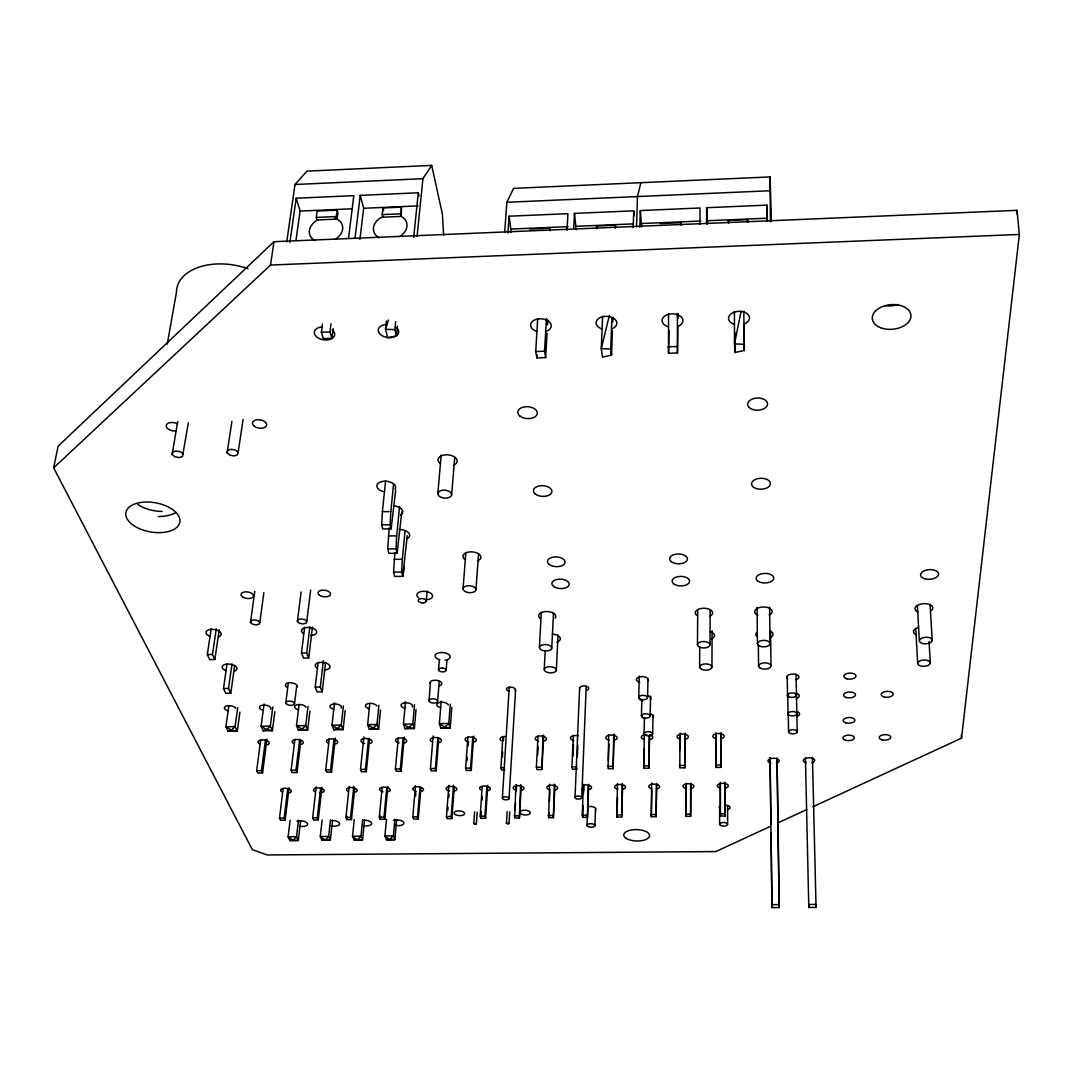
<?xml version="1.0" encoding="UTF-8"?>
<svg xmlns="http://www.w3.org/2000/svg" width="1073" height="1073" viewBox="0 0 1073 1073"><rect width="100%" height="100%" fill="white"/><g stroke="black" fill="none" stroke-linecap="round" stroke-linejoin="round"><path stroke-width="1.5" d="M715.825 733.583L715.946 767.423L721.016 767.356L721.069 732.618M720.211 782.23L720.359 816.07L725.227 816.016L725.04 782.177M725.227 816.016L725.227 782.74M715.946 767.423L716.04 732.685M719.607 824.359L719.634 806.239M720.359 816.07L720.412 784.457M721.016 767.356L720.855 733.516M710.018 644.632L710.165 609.826M711.949 666.937L712.096 630.844M706.557 223.908L706.664 207.706L766.793 205.117L767.249 221.454M707.523 224.096L706.664 207.706M699.596 667.151L699.744 647.207M699.878 224.19L700.012 207.988L640.326 210.563L639.857 227.315M697.45 644.873L697.732 610.403M507.167 811.577L506.456 823.367L507.583 823.93L509.058 823.501L509.755 811.845M690.932 783.129L690.61 816.352L685.768 816.392L685.835 784.283M685.768 816.392L686.13 783.183M690.61 816.352L690.636 784.229M770.387 221.883L770.079 176.924L513.565 188.365L506.872 202.274L504.686 232.237M509.058 823.501L506.456 823.219M685.271 733.127L684.869 767.799L679.826 767.866L679.947 734.08M680.054 749.705L680.269 733.194M684.869 767.799L684.95 734.012M668.533 313.853L668.546 353.285L677.465 352.977L677.385 313.531M677.465 352.977L677.868 326.635M677.988 318.399L678.069 313.464M651.619 783.008L651.298 816.727L656.113 816.674L656.368 784.618M656.113 816.674L656.756 783.518M668.546 353.285L668.962 330.243M652.652 733.664L653.041 715.248M651.298 816.727L651.834 790.197M649.621 735.273L648.91 768.241L643.88 768.295L644.256 734.589M643.88 768.295L644.337 748.525M647.569 697.41L647.971 679.236M648.91 768.241L649.205 736.172M650.144 715.812L650.573 696.162M641.439 716.053L641.842 699.529M644.068 733.892L644.444 717.529M638.73 697.678L639.267 675.99M641.6 226.872L640.326 210.563M636.557 226.685L637.442 196.56L640.916 182.678M617.458 783.397L616.908 817.049L621.71 817.009L622.233 783.344M621.71 817.009L622.622 785.557M633.204 227.597L633.727 210.844L574.471 213.393L573.72 228.428M616.908 817.049L617.511 797.199M608.364 760.516L608.901 744.072M608.699 735.085L608.096 768.737L613.099 768.67L613.676 735.018M613.099 768.67L614.199 734.133M612.428 330.511L611.53 355.136L602.449 357.121L601.269 348.645L602.637 316.267M612.723 322.302L612.898 317.38M594.925 825.674L594.831 825.204A3.97 1.77 2.3 0 0 588.527 824.01A3.97 1.77 2.3 0 0 589.157 826.988A3.97 1.77 2.3 0 0 594.925 825.674L595.515 809.297M610.993 351.877L611.53 355.136L610.725 349.007L611.865 317.756M615.272 227.932L615.365 225.223L596.588 226.014L596.481 228.723M588.755 784.283L587.481 817.331L582.706 817.371L582.237 815.212L583.417 785.449M582.706 817.371L583.162 805.81M583.685 792.598L584.007 784.336M587.481 817.331L588.178 785.396M586.998 825.298L587.307 817.036M581.754 797.521L586.207 686.291M573.009 756.036L573.505 744.541M575.021 797.588L579.608 688.061M577.354 756.894L577.824 745.386M577.435 769.113L572.446 769.167L571.936 766.819L573.29 735.582M549.631 784.175L548.625 817.706L553.386 817.653L554.379 784.122M553.386 817.653L554.956 784.671M407.244 535.695L402.764 576.402L394.636 576.429L393.563 572.124L394.851 552.675M389.204 527.822L387.742 548.88L388.855 553.333L397.104 553.292L396.017 548.826L396.661 535.856L399.532 506.724M404.239 567.228L402.764 576.402L401.704 572.097L402.321 559.288L405.044 530.987M576.161 229.622L574.471 213.393M548.625 817.706L548.866 812.757M549.43 801.209L549.913 791.324M556.324 670.504A6.116 3.098 2.9 0 0 548.088 666.816A6.116 3.098 2.9 0 0 546.452 672.06A6.116 3.098 2.9 0 0 556.324 670.504L558.054 634.975M385.609 480.637L382.39 511.673L381.706 524.818L382.739 528.909L391.135 528.855L390.129 524.764L390.8 511.62L393.603 483.829M551.71 648.468A6.21 3.206 3 0 0 543.327 644.672A6.21 3.206 3 0 0 541.691 650.09A6.21 3.206 3 0 0 551.71 648.468L553.48 613.407M543.676 735.126L541.905 769.542L536.929 769.609L536.366 767.262L538.016 736.078M537.707 754.856L538.15 746.66M567.04 230.387L567.912 213.675L509.098 216.209L507.905 232.868M544.252 669.096L545.205 650.842M541.905 769.542L542.951 736.011M539.437 647.032L541.302 612.616M537.694 318.735L535.722 351.515L536.876 357.913L545.661 357.604L544.548 351.206L546.425 318.413M515.912 784.564L514.664 818.028L519.426 817.975L520.633 784.511M545.661 357.604L547.056 333.046M547.525 324.864L547.807 319.955M519.426 817.975L521.21 786.697M536.876 357.913L537.063 354.64M515.147 809.793L515.536 803.208M516.207 791.686L516.596 785.114M509.045 798.688A3.367 1.529 3.4 0 0 504.444 796.85A3.367 1.529 3.4 0 0 503.653 799.439A3.367 1.529 3.4 0 0 509.045 798.688L515.617 689.55M504.86 769.998L501.56 770.038L500.917 767.691L502.875 736.574M502.379 756.948L502.687 752.039M503.411 740.598L503.613 737.325M502.379 797.963L509.246 687.149M482.206 786.589L480.194 816.191L480.852 818.35L485.586 818.297L487.759 785.436M480.852 818.35L481.294 811.778M482.072 800.27L482.3 796.984M485.586 818.297L484.942 816.151L486.914 786.536M477.177 812.167L476.385 823.796L474.923 824.225L473.783 823.675L474.601 811.899M467.882 737.071L465.615 768.134L466.326 770.468L471.262 770.414L470.551 768.067L472.777 737.003M471.262 770.414L473.703 736.105M511.191 232.358L509.098 216.209M467.037 760.677L467.278 757.404M468.11 745.976L468.338 742.704M475.916 590.002A6.478 3.474 4.4 0 0 466.97 585.871A6.478 3.474 4.4 0 0 465.588 591.786A6.478 3.474 4.4 0 0 475.916 590.002L478.571 553.923M448.849 785.315L446.435 816.526L447.159 818.672L451.867 818.619L451.156 816.473L453.53 785.275M451.867 818.619L454.228 787.448M451.827 707.255L450.204 728.071L440.829 728.205L439.38 723.591L441.204 701.125M463.067 588.46L465.856 552.474M447.79 810.464L448.031 807.191M448.796 797.346L449.051 794.074M450.298 704.183L448.782 723.457L450.204 728.071L444.651 727.025L439.38 723.591L448.782 723.457L444.651 727.025L440.829 728.205M433.157 735.93L430.461 768.563L431.225 770.897L436.148 770.83L435.37 768.509L437.891 737.486M436.148 770.83L438.79 738.224M446.14 670.209L446.918 660.606M451.612 495.002A6.948 3.984 5.1 0 0 441.969 490.307A6.948 3.984 5.1 0 0 440.601 497.094A6.948 3.984 5.1 0 0 451.612 495.002L454.644 458.412M438.508 669.726L439.313 660.136M437.636 701.138L439.259 681.328M415.506 785.704L412.81 816.848L413.588 818.994L418.282 818.94L420.924 787.823M428.878 700.723A4.386 2.146 4.6 0 1 434.981 699.046A4.386 2.146 4.6 0 1 436.161 702.708A4.386 2.146 4.6 0 1 429.052 701.286L430.394 682.736M415.559 796.072L415.841 792.799M418.282 818.94L417.518 816.808L420.026 787.287M416.042 709.414L414.352 728.594L405.017 728.728L403.448 724.127L405.487 701.702M426.276 600.987L427.148 591.035M437.838 493.298L441.191 454.992M414.513 704.76L412.81 723.98L414.352 728.594L408.746 727.548L403.448 724.127L412.81 723.98L408.746 727.548L405.017 728.728M394.904 819.222L393.389 835.867L394.851 839.663L386.414 839.73L384.912 835.947L386.481 819.303M398.298 738.05L395.427 768.992L396.272 771.326L401.168 771.259L400.336 768.939L403.153 737.983M396.661 819.718L394.851 839.663L386.414 839.73M401.168 771.259L404.266 737.084M382.122 787.716L379.306 817.17L380.137 819.303L384.818 819.262L383.986 817.13L386.776 787.662M384.818 819.262L387.903 786.563M380.137 819.303L380.459 816.043M380.539 709.964L378.648 729.117L369.367 729.251L367.65 724.651L369.756 703.875M401.798 511.794L397.104 553.292M364.538 820.027L362.553 839.931L354.144 839.998L352.534 836.229L354.238 819.598M378.876 705.323L376.972 724.516L378.648 729.117L372.988 728.071L367.65 724.651L376.972 724.516L372.988 728.071L369.367 729.251M417.062 236.395L422.923 178.695L431.695 165.39L306.891 171.143L295.021 184.502L286.746 241.894M363.868 736.91L360.541 769.421L361.453 771.742L366.322 771.688L365.424 769.368L368.535 738.465M366.322 771.688L369.595 739.203M362.647 819.517L360.971 836.149L362.553 839.931L354.144 839.998M395.669 490.267L391.135 528.855M349.181 786.455L345.922 817.492L346.82 819.624L351.488 819.584L354.694 788.575M413.695 237.321L418.269 192.778L360.246 195.366L355.029 238.152M386.428 321.042L385.489 329.304L387.782 337.807L396.46 335.809L397.479 326.112M346.82 819.624L347.169 816.365M351.488 819.584L350.589 817.452L353.808 786.402M396.46 335.809L394.824 329.652L395.682 321.551M345.171 710.514L343.092 729.627L333.837 729.761L332 725.187L334.494 702.842M399.545 236.664A17.02 12.527 -13.5 0 0 401.262 216.384L401.356 207.143L382.967 207.947L382.216 214.613L382.86 217.189L401.262 216.384L401.356 207.143M330.497 819.826L328.687 836.43L330.363 840.199L321.98 840.266L320.277 836.497L322.128 819.906M343.373 705.886L341.281 725.053L343.092 729.627L337.378 728.594L332 725.187L341.281 725.053L337.378 728.594L333.837 729.761M332.523 820.335L330.363 840.199L321.98 840.266M329.196 739.015L325.749 769.851L326.715 772.171L331.57 772.117L330.605 769.797L334.025 738.948M331.57 772.117L335.326 738.063M1016.654 213.675L1017.016 210.335L273.977 241.693L58.116 446.153L53.65 467.855L252.329 849.642L267.298 854.966L715.812 851.573L770.414 826.358M316.2 786.831L312.672 817.814L313.624 819.933L318.279 819.893L317.326 817.774L320.639 788.414M318.279 819.893L321.94 787.314M382.86 217.189L380.915 217.537A17.02 12.527 -13.5 0 0 379.064 237.804M812.891 806.762L961.529 738.144L1019.35 234.451L1017.016 210.335M318.118 662.484L315.221 687.109L317.165 691.911L322.222 691.817L320.304 687.015L323.349 660.794M322.222 691.817L325.615 662.39M309.936 711.064L307.683 730.15L298.455 730.284L296.483 725.71L299.005 705.001M298.468 820.134L296.51 836.699L298.294 840.467L289.951 840.535L288.127 836.779L290.126 820.215M300.628 820.63L298.294 840.467L289.951 840.535M294.874 739.498L291.132 770.28L292.178 772.587L297.006 772.533L295.974 770.226L299.675 739.431M359.911 239.453L363.667 208.283L360.246 195.366M297.006 772.533L300.883 740.169M308.018 706.45L305.738 725.576L307.683 730.15L301.902 729.117L296.483 725.71L305.738 725.576L301.902 729.117L298.455 730.284M283.111 788.829L279.49 818.136L280.522 820.255L285.15 820.215L284.13 818.082L287.712 788.776M285.15 820.215L289.106 787.689M304.652 627.276L301.486 653.028L303.525 658.098L308.716 658.004L306.69 652.934L309.869 626.833M308.716 658.004L312.444 627.075M294.538 703.673L296.725 685.808M301.097 591.907L297.382 621.522L299.474 623.279L303.082 623.95L306.127 623.145L306.798 621.321L310.634 590.043M348.51 238.434L353.822 195.648L296.215 198.223L289.871 242.538M322.41 324.153L321.363 332.228L323.349 338.639L331.959 338.317L330.001 331.906L331.021 323.831M285.82 702.802L288.288 683.139M331.959 338.317L333.167 328.646M337.083 219.093L337.901 212.736L337.19 210.174L317.152 211.046L316.294 217.403L317.045 219.952L337.083 219.093L336.372 216.531L337.19 210.174M274.849 711.614L272.408 730.659L263.22 730.793L261.128 726.233L264.052 703.982M260.685 739.981L256.648 770.709L257.761 773.016L262.577 772.949L261.477 770.655L265.46 739.914M262.577 772.949L266.962 739.029M272.797 707.013L270.342 726.099L272.408 730.659L266.573 729.627L261.128 726.233L270.342 726.099L266.573 729.627L263.22 730.793M254.784 591.303L250.465 622.488L252.598 624.245L256.219 624.915L259.21 624.11L259.827 622.3L263.851 592.739M239.896 712.164L237.267 731.169L228.12 731.303L225.893 726.756L228.817 706.128M237.723 707.576L235.081 726.622L237.267 731.169L231.379 730.15L225.893 726.756L235.081 726.622L231.379 730.15L228.12 731.303M227.007 664.08L223.492 688.544L225.773 693.306L230.775 693.225L234.705 665.501M295.933 240.526L300.091 211.073L296.215 198.223M230.775 693.225L228.522 688.45L232.009 663.932M211.193 628.577L207.304 654.557L209.704 659.587L214.841 659.493L212.454 654.463L216.263 628.818M53.65 467.855L270.503 265.058L273.977 241.693M214.841 659.493L219.241 629.65M231.916 421.367L227.114 452.766L229.676 455.086L233.954 455.958L237.468 454.858L238.152 452.43L243.102 419.355M177.742 421.461L172.136 454.442L174.765 456.749L179.057 457.608L182.504 456.521L188.325 422.762M167.254 344.111L176.441 292.352A53.771 33.826 11.1 0 1 247.997 268.719M741.108 311.09L734.495 343.923L734.965 352.481L744.327 350.482L744.179 325.709M172.136 454.442L172.713 452.015L176.16 450.915L180.479 451.787L183.094 454.107M609.33 315.556L601.269 348.645L610.725 349.007M227.114 452.766L227.784 450.338L231.299 449.238L235.591 450.097L238.152 452.43M388.413 319.995L385.489 329.304L394.824 329.652M250.465 622.488L251.055 620.677L254.06 619.872L257.694 620.543L259.827 622.3M297.382 621.522L298.053 619.698L301.097 618.88L304.719 619.564L306.798 621.321M473.783 823.514L476.385 823.796M317.823 219.925L316.857 220.394A16.98 12.433 -14.9 0 0 314.858 240.593M778.005 822.857L806.816 809.552M295.021 184.502L422.923 178.695M300.091 211.073L352.387 208.779M363.667 208.283L417.974 205.909M506.872 202.274L769.931 190.753M316.294 217.403L336.372 216.531M382.216 214.613L400.645 213.822M511.432 229.045L568.14 226.644M576.322 226.296L633.499 223.881M641.694 223.533L700.937 221.025M707.536 220.743L767.208 218.208M728.446 223.157L728.446 220.434L747.492 219.63L747.613 222.232L747.492 219.63M529.405 229.086L549.872 228.214L550.275 230.775M660.284 223.546L681.047 222.674L681.261 225.25M270.503 265.058L1019.35 234.451M321.363 332.228L330.001 331.906M535.722 351.515L544.548 351.206M667.929 346.834L676.875 346.512M207.304 654.557L212.454 654.463M301.486 653.028L306.69 652.934M223.492 688.544L228.522 688.45M315.221 687.109L320.304 687.015M256.648 770.709L261.477 770.655M291.132 770.28L295.974 770.226M325.749 769.851L330.605 769.797M360.541 769.421L365.424 769.368M395.427 768.992L400.336 768.939M430.461 768.563L435.37 768.509M465.615 768.134L470.551 768.067M500.917 767.691L504.23 767.651M536.366 767.262L541.342 767.195M571.936 766.819L576.939 766.752M607.667 766.377L612.683 766.323M643.532 765.934L648.561 765.881M679.531 765.492L684.587 765.425M715.731 765.049L720.815 764.982M279.49 818.136L284.13 818.082M312.672 817.814L317.326 817.774M345.922 817.492L350.589 817.452M379.306 817.17L383.986 817.13M412.81 816.848L417.518 816.808M446.435 816.526L451.156 816.473M480.194 816.191L484.942 816.151M514.088 815.869L518.836 815.829M548.102 815.547L552.877 815.493M582.237 815.212L587.038 815.172M616.519 814.89L621.321 814.836M650.962 814.555L655.791 814.501M685.499 814.219L690.355 814.166M720.171 813.884L725.04 813.83M382.39 511.673L390.8 511.62M381.706 524.818L390.129 524.764M388.386 535.91L396.661 535.856M387.742 548.88L396.017 548.826M394.193 559.328L402.321 559.288M771.836 904.633L779.092 904.593L779.226 907.584L771.983 907.61L770.025 757.779M808.787 907.45L816.057 907.409L816.03 904.432L808.747 904.459L808.787 907.45L805.447 757.793M393.563 572.124L401.704 572.097M744.327 350.482L744.018 344.272L734.495 343.923L734.428 311.344M382.967 207.947L383.624 210.509M418.269 192.778L419.02 196.024M431.695 165.39L442.371 214.01L443.659 235.215M596.588 226.014L596.923 228.576M615.365 225.223L615.674 227.798M633.727 210.844L634.25 215.713M961.301 734.831L961.529 738.144M930.063 604.394L932.222 640.42A6.451 3.286 -3.1 0 1 922.324 643.438A6.451 3.286 -3.1 0 1 922.807 637.738A6.451 3.286 -3.1 0 1 932.222 640.42M929.057 641.506L930.318 663.06A6.331 3.179 -2.9 0 1 920.607 665.971A6.331 3.179 -2.9 0 1 921.063 660.458A6.331 3.179 -2.9 0 1 930.318 663.06M917.388 605.829L919.346 640.661M915.765 628.818L917.67 663.288M728.446 220.434L728.58 223.036M787.528 694.928L787.542 695.519A4.507 2.226 -0.8 0 0 794.489 696.967A4.507 2.226 -0.8 0 0 794.355 693.225A4.507 2.226 -0.8 0 0 787.528 694.928L787.206 676.62M788.051 713.505L788.065 714.068A4.44 2.159 -0.7 0 0 794.905 715.49A4.44 2.159 -0.7 0 0 794.771 711.842A4.44 2.159 -0.7 0 0 788.051 713.505L787.73 695.371M788.561 731.531L788.575 732.081A4.372 2.092 -0.6 0 0 795.308 733.463A4.372 2.092 -0.6 0 0 795.187 729.935A4.372 2.092 -0.6 0 0 788.561 731.531L788.239 713.558M770.079 176.924L771.393 221.078M812.449 757.243L816.057 907.409M796.045 674.179L797.239 731.947M777.067 758.155L779.226 907.584M777 758.209L779.092 904.593M766.793 205.117L767.007 221.36M770.535 630.803L770.991 665.89M769.609 607.224L770.079 643.492M770.119 757.712L770.95 824.332M771.058 832.661L771.983 907.61M758.356 644.806L758.557 666.105M757.095 607.305L757.431 643.733M743.83 311.197L744.018 344.272M734.871 332.67L734.965 352.481M727.601 805.89L727.615 824.198M175.798 512.653A32.807 17.919 10.3 0 1 158.281 516.542M334.749 218.06A16.98 12.433 -14.9 0 1 335.219 239.306M327.895 743.026A5.633 2.642 5.9 0 1 328.405 739.324A5.633 2.642 5.9 0 1 336.318 740.209A5.633 2.642 5.9 0 1 335.795 743.897M364.686 743.509A5.633 2.656 5.4 0 1 361.668 739.471A5.633 2.656 5.4 0 1 370.131 739.351A5.633 2.656 5.4 0 1 370.185 743.428M720.251 788.051A5.513 2.535 0.5 0 1 718.454 784.242A5.513 2.535 0.5 0 1 726.89 784.148A5.513 2.535 0.5 0 1 725.75 787.984M259.505 743.978A5.62 2.602 6.8 0 1 259.8 740.29A5.62 2.602 6.8 0 1 267.714 741.161A5.62 2.602 6.8 0 1 267.405 744.85M293.64 743.509A5.62 2.629 6.3 0 1 294.042 739.807A5.62 2.629 6.3 0 1 301.942 740.692A5.62 2.629 6.3 0 1 301.526 744.38M393.55 505.812A9.268 5.217 6 0 1 401.919 509.447A9.268 5.217 6 0 1 400.564 514.946M399.062 529.526A9.12 5.057 5.8 0 1 408.853 533.093A9.12 5.057 5.8 0 1 406.372 538.941M383.034 491.528A9.429 5.392 6.3 0 1 377.414 484.151A9.429 5.392 6.3 0 1 389.472 481.804A9.429 5.392 6.3 0 1 395.052 489.181M226.309 670.799A7.498 3.675 7.7 0 1 223.358 665.166A7.498 3.675 7.7 0 1 234.357 665.461A7.498 3.675 7.7 0 1 234.719 671.014M396.366 327.48A10.287 6.518 7.2 0 1 393.59 337.137A10.287 6.518 7.2 0 1 378.863 332.576A10.287 6.518 7.2 0 1 386.723 324.489M418.591 597.809A7.913 4.212 5.1 0 1 420.844 591.599A7.913 4.212 5.1 0 1 432.164 594.63A7.913 4.212 5.1 0 1 425.941 599.78M282.011 791.995A5.392 2.401 6.2 0 1 282.36 788.601A5.392 2.401 6.2 0 1 289.951 789.433A5.392 2.401 6.2 0 1 289.589 792.813M787.649 678.713A6.062 3.045 -0.9 0 1 789.755 674.515A6.062 3.045 -0.9 0 1 798.071 675.48A6.062 3.045 -0.9 0 1 795.938 679.678M897.98 304.477A19.247 12.42 -5.4 0 1 884.93 305.711M685.969 788.427A5.486 2.522 1 0 1 684.064 784.631A5.486 2.522 1 0 1 692.461 784.537A5.486 2.522 1 0 1 691.441 788.373M399.183 743.026A5.633 2.669 4.9 0 1 396.286 738.975A5.633 2.669 4.9 0 1 404.776 738.868A5.633 2.669 4.9 0 1 404.722 742.959M431.48 741.591A5.647 2.683 4.5 0 1 432.325 737.875A5.647 2.683 4.5 0 1 440.238 738.747A5.647 2.683 4.5 0 1 439.38 742.476M468.606 742.073A5.647 2.683 4 0 1 465.923 738.009A5.647 2.683 4 0 1 474.481 737.889A5.647 2.683 4 0 1 474.172 741.993M501.212 740.625A5.66 2.696 3.5 0 1 500.487 737.916A5.66 2.696 3.5 0 1 504.981 736.48M538.566 741.108A5.673 2.709 3 0 1 536.098 737.017A5.673 2.709 3 0 1 544.722 736.896A5.673 2.709 3 0 1 544.185 741.027M573.747 740.625A5.673 2.723 2.5 0 1 570.916 736.923A5.673 2.723 2.5 0 1 578.427 735.823M609.075 740.142A5.687 2.736 2 0 1 606.835 736.024A5.687 2.736 2 0 1 615.526 735.904A5.687 2.736 2 0 1 614.735 740.062M649.541 734.817A5.714 2.736 1.5 0 1 652.719 737.151A5.714 2.736 1.5 0 1 650.211 739.565M644.538 739.646A5.714 2.736 1.5 0 1 641.426 736.601A5.714 2.736 1.5 0 1 646.63 734.495M680.134 739.149A5.727 2.75 1 0 1 678.136 735.032A5.727 2.75 1 0 1 686.894 734.911A5.727 2.75 1 0 1 685.835 739.082M715.879 738.667A5.741 2.75 0.4 0 1 713.988 734.522A5.741 2.75 0.4 0 1 722.786 734.401A5.741 2.75 0.4 0 1 721.606 738.586M651.807 788.803A5.472 2.522 1.4 0 1 649.795 785.02A5.472 2.522 1.4 0 1 658.165 784.926A5.472 2.522 1.4 0 1 657.253 788.749M617.766 789.178A5.459 2.508 1.9 0 1 615.647 785.396A5.459 2.508 1.9 0 1 623.99 785.302A5.459 2.508 1.9 0 1 623.198 789.124M582.961 785.208A5.445 2.508 2.4 0 1 590.566 786.04A5.445 2.508 2.4 0 1 589.278 789.5M583.86 789.554A5.445 2.508 2.4 0 1 581.687 788.668M550.087 789.929A5.432 2.495 2.8 0 1 547.766 786.16A5.432 2.495 2.8 0 1 556.042 786.08A5.432 2.495 2.8 0 1 555.479 789.876M516.435 790.305A5.432 2.481 3.3 0 1 514.007 786.549A5.432 2.481 3.3 0 1 522.256 786.455A5.432 2.481 3.3 0 1 521.8 790.238M480.677 789.782A5.419 2.481 3.7 0 1 481.643 786.348A5.419 2.481 3.7 0 1 489.234 787.18A5.419 2.481 3.7 0 1 488.255 790.613M449.507 791.042A5.405 2.468 4.1 0 1 446.878 787.3A5.405 2.468 4.1 0 1 455.059 787.206A5.405 2.468 4.1 0 1 454.831 790.989M416.23 791.418A5.405 2.454 4.6 0 1 413.494 787.676A5.405 2.454 4.6 0 1 421.649 787.595A5.405 2.454 4.6 0 1 421.541 791.351M383.074 791.78A5.405 2.441 5 0 1 380.244 788.051A5.405 2.441 5 0 1 388.372 787.971A5.405 2.441 5 0 1 388.372 791.726M347.746 791.257A5.392 2.428 5.4 0 1 348.296 787.864A5.392 2.428 5.4 0 1 355.887 788.682A5.392 2.428 5.4 0 1 355.324 792.089M314.818 791.633A5.392 2.414 5.8 0 1 316.012 788.038A5.392 2.414 5.8 0 1 323.831 789.849A5.392 2.414 5.8 0 1 319.915 792.813M439.917 659.815A7.565 3.836 4.6 0 1 436.698 653.658A7.565 3.836 4.6 0 1 448.796 654.53A7.565 3.836 4.6 0 1 445.04 660.177M175.114 430.997A7.189 4.131 10.7 0 1 166.302 425.123A7.189 4.131 10.7 0 1 177.394 423.835M769.797 630.803A8.611 4.466 -0.6 0 1 770.079 637.67M757.082 636.732A8.611 4.466 -0.6 0 1 756.854 632.265M916.315 634.84A8.772 4.507 -3.1 0 1 918.086 627.45M540.323 618.544A8.611 4.547 3 0 1 541.007 612.723A8.611 4.547 3 0 1 552.018 612.495A8.611 4.547 3 0 1 555.09 618.236M696.618 615.325A8.705 4.614 0.3 0 1 698.805 609.102A8.705 4.614 0.3 0 1 710.675 609.96A8.705 4.614 0.3 0 1 709.816 616.278M757.967 615.285A8.758 4.627 -0.7 0 1 756.894 608.579A8.758 4.627 -0.7 0 1 769.636 608.311A8.758 4.627 -0.7 0 1 769.167 615.057M917.938 611.999A8.933 4.654 -3.3 0 1 916.972 605.655A8.933 4.654 -3.3 0 1 929.111 604.287A8.933 4.654 -3.3 0 1 931.444 610.483M552.421 634.116A8.463 4.386 2.9 0 1 559.985 637.55A8.463 4.386 2.9 0 1 556.847 642.217M709.897 631.541A8.557 4.453 0.4 0 1 711.721 638.797M440.131 463.523A9.603 5.633 5.2 0 1 441.607 455.676A9.603 5.633 5.2 0 1 455.086 457.366A9.603 5.633 5.2 0 1 453.557 465.213M464.904 559.476A8.973 4.922 4.4 0 1 466.42 552.622A8.973 4.922 4.4 0 1 479.001 554.137A8.973 4.922 4.4 0 1 477.445 560.991M440.493 707.617A5.808 2.843 4.5 0 1 436.899 704.196A5.808 2.843 4.5 0 1 442.72 702.252A5.808 2.843 4.5 0 1 448.313 705.001M404.803 708.18A5.808 2.83 5 0 1 401.396 704.304A5.808 2.83 5 0 1 408.853 703.137A5.808 2.83 5 0 1 412.233 707.013M369.26 708.73A5.794 2.817 5.5 0 1 365.504 705.337A5.794 2.817 5.5 0 1 371.164 703.405A5.794 2.817 5.5 0 1 376.878 706.141M333.851 709.293A5.794 2.79 6 0 1 330.256 705.444A5.794 2.79 6 0 1 337.579 704.277A5.794 2.79 6 0 1 341.174 708.14M298.589 709.843A5.794 2.776 6.5 0 1 294.673 706.463A5.794 2.776 6.5 0 1 300.185 704.532A5.794 2.776 6.5 0 1 306.02 707.268M263.475 710.406A5.794 2.763 6.9 0 1 259.666 706.57A5.794 2.763 6.9 0 1 266.882 705.417A5.794 2.763 6.9 0 1 270.664 709.253M228.495 710.956A5.794 2.75 7.4 0 1 224.391 707.576A5.794 2.75 7.4 0 1 229.756 705.672A5.794 2.75 7.4 0 1 235.711 708.381M296.98 821.18A6.438 2.803 5.9 0 1 305.228 821.744A6.438 2.803 5.9 0 1 306.945 825.419A6.438 2.803 5.9 0 1 299.3 826.143M331.973 820.469A6.451 2.817 5.5 0 1 339.631 824.01A6.451 2.817 5.5 0 1 331.168 825.848M364.109 820.161A6.451 2.83 5.1 0 1 371.701 823.715A6.451 2.83 5.1 0 1 363.143 825.553M393.335 820.268A6.451 2.843 4.7 0 1 401.61 820.832A6.451 2.843 4.7 0 1 403.032 824.533A6.451 2.843 4.7 0 1 395.24 825.258M770.87 763.211A5.647 2.656 -0.2 0 1 769.193 759.241A5.647 2.656 -0.2 0 1 777.858 759.134A5.647 2.656 -0.2 0 1 776.503 763.144M806.212 762.782A5.673 2.656 -0.7 0 1 804.643 758.785A5.673 2.656 -0.7 0 1 813.347 758.678A5.673 2.656 -0.7 0 1 811.872 762.715M579.889 688.222A4.453 2.226 2.4 0 1 583.135 685.969A4.453 2.226 2.4 0 1 588.326 687.31A4.453 2.226 2.4 0 1 586.891 690.033M509.219 691.32A4.426 2.2 3.5 0 1 506.858 688.33A4.426 2.2 3.5 0 1 512.653 687.417A4.426 2.2 3.5 0 1 515 690.422M724.476 805.112A5.405 2.441 0.5 0 1 729.855 806.869A5.405 2.441 0.5 0 1 727.561 809.632M720.117 808.814A5.405 2.441 0.5 0 1 719.903 806.386M587.427 806.829A5.352 2.414 2.3 0 1 593.946 807.137A5.352 2.414 2.3 0 1 595.381 810.061M286.893 687.23A5.902 2.87 6.7 0 1 286.598 683.488A5.902 2.87 6.7 0 1 293.975 683.367A5.902 2.87 6.7 0 1 296.819 687.069M430.058 683.313A5.915 2.937 4.6 0 1 433.961 680.295A5.915 2.937 4.6 0 1 441.043 682.093A5.915 2.937 4.6 0 1 439.568 685.727M645.061 718.736A5.808 2.843 1.4 0 1 642.378 714.9M650.158 713.733A5.808 2.843 1.4 0 1 652.813 717.582M796.622 711.506A5.888 2.87 -0.7 0 1 799.613 713.947A5.888 2.87 -0.7 0 1 796.716 716.469M788.668 715.543A5.888 2.87 -0.7 0 1 787.837 714.135M642.472 700.803A5.888 2.924 1.4 0 1 639.159 698.322M647.623 695.639A5.888 2.924 1.4 0 1 650.332 699.609M796.233 693.238A5.969 2.951 -0.8 0 1 799.264 695.747A5.969 2.951 -0.8 0 1 796.34 698.349M788.159 697.396A5.969 2.951 -0.8 0 1 788.078 694.446M639.79 682.321A5.982 3.004 1.5 0 1 637.013 678.257A5.982 3.004 1.5 0 1 645.007 677.009A5.982 3.004 1.5 0 1 647.77 681.087M317.098 668.144A7.498 3.729 6.4 0 1 318.761 662.604A7.498 3.729 6.4 0 1 329.612 665.327A7.498 3.729 6.4 0 1 324.153 669.914M210.254 636.49A7.712 3.863 8.1 0 1 207.156 630.548A7.712 3.863 8.1 0 1 218.449 630.844A7.712 3.863 8.1 0 1 218.892 636.705M303.404 633.553A7.699 3.93 6.8 0 1 305.054 627.705A7.699 3.93 6.8 0 1 316.213 630.562A7.699 3.93 6.8 0 1 310.66 635.417M332.214 329.854A10.287 6.451 8.7 0 1 329.84 339.47A10.287 6.451 8.7 0 1 315.006 334.937A10.287 6.451 8.7 0 1 322.49 326.889M734.08 324.207A10.502 6.773 -1.5 0 1 730.753 314.081A10.502 6.773 -1.5 0 1 746.835 313.504A10.502 6.773 -1.5 0 1 744.528 323.818M667.849 326.621A10.435 6.746 0.2 0 1 664.12 316.562A10.435 6.746 0.2 0 1 680.081 315.972A10.435 6.746 0.2 0 1 678.23 326.246M602.101 329.035A10.381 6.706 1.9 0 1 597.983 319.016A10.381 6.706 1.9 0 1 613.836 318.44A10.381 6.706 1.9 0 1 612.401 328.646M536.822 331.423A10.341 6.653 3.5 0 1 532.329 321.457A10.341 6.653 3.5 0 1 548.062 320.881A10.341 6.653 3.5 0 1 547.056 331.047M162.144 511.445A27.241 14.915 10.2 0 1 137.746 504.444M296.51 836.699L293.036 840.374L288.127 836.779L296.51 836.699M328.687 836.43L325.159 840.092L320.277 836.497L328.687 836.43M360.971 836.149L357.389 839.824L352.534 836.229L360.971 836.149M393.389 835.867L389.74 839.555L384.912 835.947L393.389 835.867M423.299 602.865L421.22 602.731A4.024 2.133 5.1 0 1 418.953 599.297A4.024 2.133 5.1 0 1 425.538 599.713A4.024 2.133 5.1 0 1 423.299 602.865M442.358 668.036L441.365 668.05A3.823 1.918 4.6 0 0 439.394 671.027A3.823 1.918 4.6 0 0 445.778 671.001A3.823 1.918 4.6 0 0 442.358 668.036M673.522 583.685A8.758 4.748 0.7 0 0 688.665 583.377A8.758 4.748 0.7 0 0 680.389 576.416A8.758 4.748 0.7 0 0 673.522 583.685M881.362 328.003A19.394 12.326 -5.2 0 0 910.95 316.347A19.394 12.326 -5.2 0 0 882.529 306.543A19.394 12.326 -5.2 0 0 881.362 328.003M625.975 838.214A12.903 5.687 1.7 0 0 648.266 838.067A12.903 5.687 1.7 0 0 635.779 829.59A12.903 5.687 1.7 0 0 625.975 838.214M133.602 525.475A27.415 14.781 10 0 0 179.03 524.536A27.415 14.781 10 0 0 145.941 502.043A27.415 14.781 10 0 0 133.602 525.475M520.74 813.844A5.311 2.387 3.1 0 0 529.861 813.763A5.311 2.387 3.1 0 0 524.375 810.209A5.311 2.387 3.1 0 0 520.74 813.844M455.153 814.487A5.298 2.361 4 0 0 464.22 814.407A5.298 2.361 4 0 0 458.56 810.866A5.298 2.361 4 0 0 455.153 814.487M319.539 595.287A6.344 3.34 6.7 0 0 330.243 595.072A6.344 3.34 6.7 0 0 323.04 590.096A6.344 3.34 6.7 0 0 319.539 595.287M242.659 596.99A6.344 3.286 7.9 0 0 253.282 596.776A6.344 3.286 7.9 0 0 245.838 591.827A6.344 3.286 7.9 0 0 242.659 596.99M254.368 426.316A7.176 4.198 9.1 0 0 266.386 425.954A7.176 4.198 9.1 0 0 258.016 419.691A7.176 4.198 9.1 0 0 254.368 426.316M553.507 586.368A8.678 4.694 2.8 0 0 568.449 586.059A8.678 4.694 2.8 0 0 559.663 579.165A8.678 4.694 2.8 0 0 553.507 586.368M549.148 564.385A8.825 4.855 2.9 0 0 564.331 564.049A8.825 4.855 2.9 0 0 555.385 556.927A8.825 4.855 2.9 0 0 549.148 564.385M535.186 493.915A9.268 5.352 3.2 0 0 551.133 493.513A9.268 5.352 3.2 0 0 541.664 485.667A9.268 5.352 3.2 0 0 535.186 493.915M519.721 415.881A9.778 5.955 3.7 0 0 536.527 415.385A9.778 5.955 3.7 0 0 526.454 406.694A9.778 5.955 3.7 0 0 519.721 415.881M671.081 561.501A8.892 4.909 0.7 0 0 686.479 561.166A8.892 4.909 0.7 0 0 678.056 553.976A8.892 4.909 0.7 0 0 671.081 561.501M881.939 739.834A5.834 2.763 -1.9 0 0 890.805 737.325A5.834 2.763 -1.9 0 0 882.207 735.032A5.834 2.763 -1.9 0 0 881.939 739.834M845.645 740.316A5.808 2.763 -1.4 0 0 854.403 737.822A5.808 2.763 -1.4 0 0 845.765 735.542A5.808 2.763 -1.4 0 0 845.645 740.316M845.967 722.853A5.888 2.843 -1.5 0 0 854.873 720.278A5.888 2.843 -1.5 0 0 846.101 717.931A5.888 2.843 -1.5 0 0 845.967 722.853M884.031 696.94A6.036 2.964 -2.2 0 0 893.232 694.231A6.036 2.964 -2.2 0 0 884.326 691.803A6.036 2.964 -2.2 0 0 884.031 696.94M846.449 697.544A6.009 2.964 -1.6 0 0 855.53 694.848A6.009 2.964 -1.6 0 0 846.584 692.407A6.009 2.964 -1.6 0 0 846.449 697.544M846.798 678.807A6.103 3.045 -1.7 0 0 856.026 676.017A6.103 3.045 -1.7 0 0 846.946 673.522A6.103 3.045 -1.7 0 0 846.798 678.807M757.404 580.734A8.839 4.788 -0.8 0 0 772.708 580.413A8.839 4.788 -0.8 0 0 764.794 573.398A8.839 4.788 -0.8 0 0 757.404 580.734M752.897 486.686A9.442 5.472 -1.2 0 0 769.247 486.27A9.442 5.472 -1.2 0 0 760.77 478.276A9.442 5.472 -1.2 0 0 752.897 486.686M749.088 407.405A9.952 6.076 -1.5 0 0 766.323 406.895A9.952 6.076 -1.5 0 0 757.377 398.029A9.952 6.076 -1.5 0 0 749.088 407.405M924.725 578.749A9.013 4.815 -3.6 0 0 938.567 574.283A9.013 4.815 -3.6 0 0 925.422 570.367A9.013 4.815 -3.6 0 0 924.725 578.749M640.326 699.18A4.44 2.2 1.5 0 0 647.529 697.986A4.44 2.2 1.5 0 0 641.587 695.452A4.44 2.2 1.5 0 0 640.326 699.18M643.009 717.515A4.372 2.133 1.5 0 0 650.104 716.362A4.372 2.133 1.5 0 0 644.269 713.894A4.372 2.133 1.5 0 0 643.009 717.515M645.611 735.327A4.319 2.079 1.4 0 0 652.612 734.2A4.319 2.079 1.4 0 0 646.858 731.799A4.319 2.079 1.4 0 0 645.611 735.327M287.028 704.411A4.372 2.106 6.6 0 0 294.364 704.196A4.372 2.106 6.6 0 0 289.147 701.085A4.372 2.106 6.6 0 0 287.028 704.411M720.962 825.593A4.01 1.784 0.6 0 0 727.548 824.654A4.01 1.784 0.6 0 0 722.33 822.575A4.01 1.784 0.6 0 0 720.962 825.593M576.241 798.661A3.38 1.542 2.5 0 0 581.727 797.923A3.38 1.542 2.5 0 0 577.207 796.072A3.38 1.542 2.5 0 0 576.241 798.661M701.594 669.324A6.183 3.139 0.5 0 0 711.801 667.755A6.183 3.139 0.5 0 0 703.915 664.026A6.183 3.139 0.5 0 0 701.594 669.324M759.376 645.986A6.331 3.259 -0.5 0 0 769.891 644.337A6.331 3.259 -0.5 0 0 761.991 640.487A6.331 3.259 -0.5 0 0 759.376 645.986M699.489 647.126A6.29 3.246 0.4 0 0 709.87 645.477A6.29 3.246 0.4 0 0 701.836 641.641A6.29 3.246 0.4 0 0 699.489 647.126M760.462 668.291A6.21 3.152 -0.5 0 0 770.803 666.709A6.21 3.152 -0.5 0 0 763.037 662.966A6.21 3.152 -0.5 0 0 760.462 668.291"/></g></svg>
